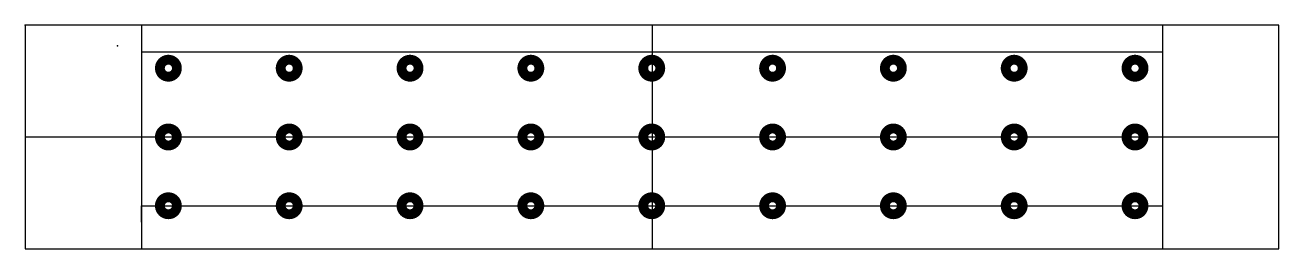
# Model space of a CAD drawing. Header units: millimetres. Extents: x 1826 to 1966, y 2002 to 2027.
import ezdxf

# ---------------------------------------------------------------- set-up
doc = ezdxf.new("R2010")
doc.units = ezdxf.units.MM

# ---------------------------------------------------------------- blocks, each defined once
blk = doc.blocks.new('*U4')
at = {"const_width": 1.1}
blk.add_lwpolyline([(-0.95, 0, 1), (0.95, 0, 1)], format="xyb", close=True, dxfattribs=at)
blk = doc.blocks.new('*U5')
at = {"color": 0, "linetype": 'ByBlock', "lineweight": -2, "transparency": 16777216}
for p in [(0, 15.36), (13.49, 15.36), (26.98, 15.36), (40.47, 15.36), (53.97, 15.36), (67.46, 15.36), (80.95, 15.36), (94.44, 15.36), (107.93, 15.36), (0, 7.68), (13.49, 7.68), (26.98, 7.68), (40.47, 7.68), (53.97, 7.68), (67.46, 7.68), (80.95, 7.68), (94.44, 7.68), (107.93, 7.68), (0, 0), (13.49, 0), (26.98, 0), (40.47, 0), (53.97, 0), (67.46, 0), (80.95, 0), (94.44, 0), (107.93, 0)]:
    blk.add_blockref('*U4', p, dxfattribs=at)

msp = doc.modelspace()

# ---------------------------------------------------------------- linework, layer by layer
for p, q in [((1839.14, 2027.37), (1839.14, 2002.37)), ((1896.14, 2027.37), (1896.14, 2002.37)), ((1953.14, 2027.37), (1953.14, 2002.37)), ((1839.14, 2024.37), (1953.14, 2024.37)), ((1826.14, 2014.87), (1966.14, 2014.87)), ((1839.14, 2005.37), (1839.14, 2007.19)), ((1839.14, 2007.19), (1953.14, 2007.19))]:
    msp.add_line(p, q)
msp.add_lwpolyline([(1826.14, 2002.37), (1966.14, 2002.37), (1966.14, 2027.37), (1826.14, 2027.37)], close=True)
for p in [(1826.14, 2027.37), (1839.14, 2027.37), (1896.14, 2027.37), (1836.46, 2025.04)]:
    msp.add_point(p)

# ---------------------------------------------------------------- block references
msp.add_blockref('*U5', (1842.14, 2007.19))

doc.saveas('drawing.dxf')
